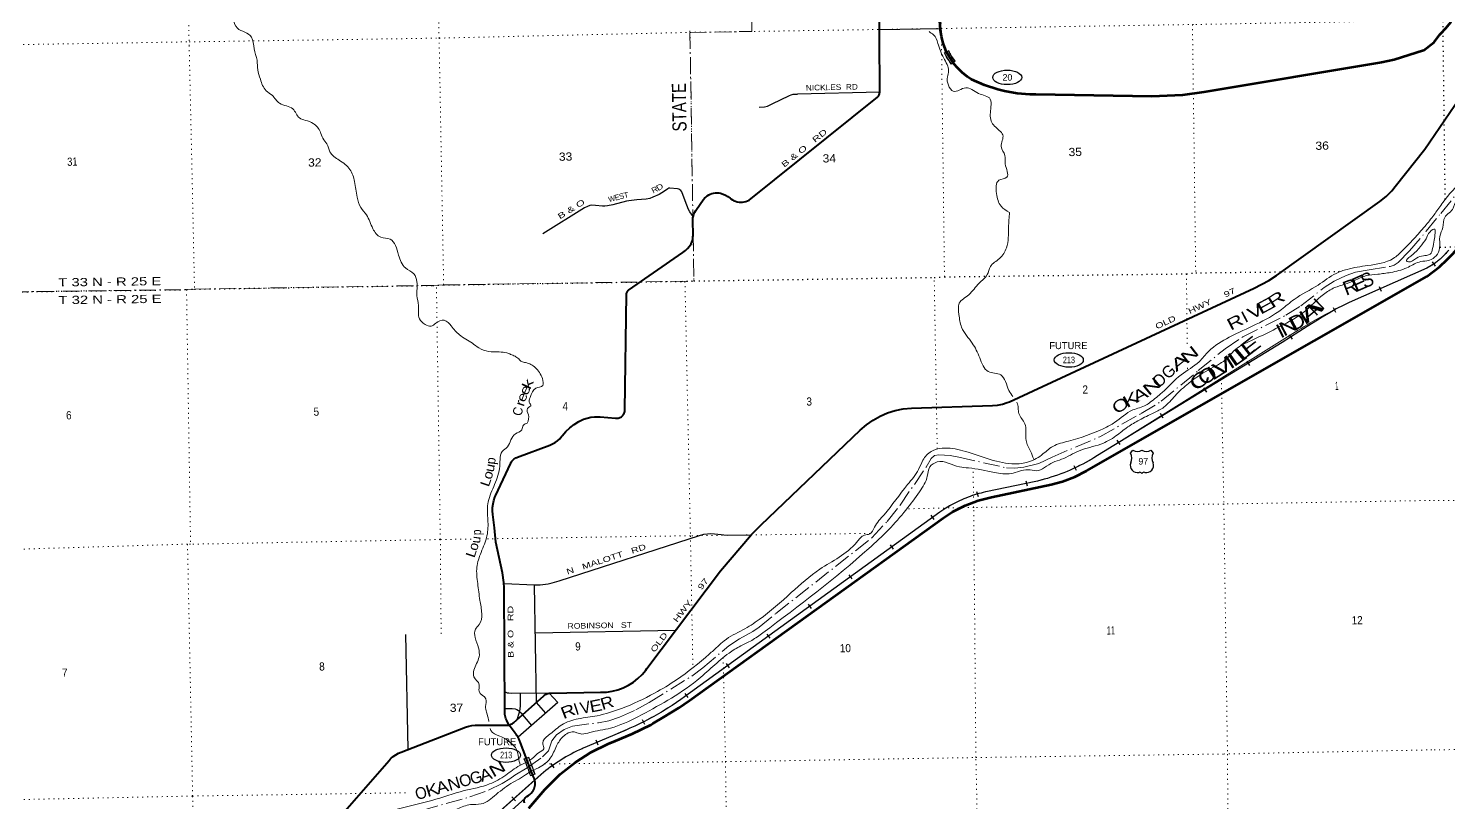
# Model space of a CAD drawing. Header units: feet. Extents: x 244583 to 493183, y 184934 to 372822.
# Drawn here: x 307571 to 337825, y 288250 to 304754 of the extents above; entities that cross this region are included whole.
import ezdxf
from ezdxf.enums import TextEntityAlignment as Align

# ---------------------------------------------------------------- set-up
doc = ezdxf.new("R2010")
doc.units = ezdxf.units.FT
doc.header["$LTSCALE"] = 70
doc.linetypes.add('DOT_DASHED', pattern=[7.7, 5, -1.2, 0.3, -1.2])
doc.linetypes.add('DOTTED', pattern=[1.5, 0.3, -1.2])
for name, color, linetype, lineweight in [('16', 7, 'Continuous', 25), ('17', 7, 'Continuous', 25), ('20', 7, 'Continuous', 70), ('23', 7, 'Continuous', 70), ('26', 7, 'Continuous', 40), ('29', 7, 'Continuous', 25), ('30', 7, 'Continuous', 25), ('34', 7, 'Continuous', 25), ('39', 7, 'Continuous', 13), ('44', 7, 'DOT_DASHED', 13), ('59', 7, 'Continuous', 13), ('6', 7, 'DOTTED', 25), ('61', 7, 'Continuous', 13), ('7', 7, 'DOTTED', 13)]:
    doc.layers.add(name, color=color, linetype=linetype, lineweight=lineweight)
doc.layers.add('27', color=7, linetype='Continuous')
doc.layers.add('41', color=7, linetype='Continuous')

msp = doc.modelspace()

# ---------------------------------------------------------------- linework, layer by layer
at = {"layer": '16'}
for p, q in [((331048.01, 295701.64), (331099.32, 295760.4)), ((331291.08, 295766.37), (331290.8, 295766.17)), ((331483.17, 295760.49), (331534.56, 295701.64))]:
    msp.add_line(p, q, dxfattribs=at)
for centre, radius, start, end in [((330855.03, 295591.01), 222.05, 332.97043, 29.75871), ((331190.4, 295918.06), 182.07, 239.97227, 303.45418), ((331392.18, 295917.56), 181.52, 236.33975, 300.08743), ((331392.17, 295918.06), 182.07, 236.54582, 236.59441), ((331727.53, 295591.01), 222.05, 150.24129, 207.02957), ((331194.22, 295436.11), 151.42, 159.09177, 283.81923), ((331388.34, 295436.11), 151.42, 256.18077, 20.90823)]:
    msp.add_arc(centre, radius, start, end, dxfattribs=at)
for centre, major_axis, start_param, end_param in [((331249.56, 295237.29), (-19.56, 51.67), 4.95877769, 6.28318531), ((331333.01, 295237.29), (19.56, 51.67), 0, 1.32637542)]:
    msp.add_ellipse(centre, major_axis=major_axis, ratio=0.929097, start_param=start_param, end_param=end_param, dxfattribs=at)
at = {"layer": '17'}
for centre in [(328423.28, 303709.35), (329734.24, 297686.12), (317745.07, 289262.34)]:
    msp.add_ellipse(centre, major_axis=(-309.24, 1), ratio=0.500121, dxfattribs=at)
at = {"layer": '20'}
for points in [[(337362.97, 299466.11), (337629.43, 299670.94), (337797.06, 299824.51), (337912.57, 299951.73), (339223.11, 301470.81), (339342.53, 301599.21), (339474.71, 301714.41), (339618.21, 301815.17), (339670.59, 301846.67), (341008.08, 302604.48), (341192.46, 302715.41), (341364.23, 302844.99), (341521.51, 302991.82), (341662.59, 303154.29), (341785.91, 303330.61), (341830.43, 303405.43), (342085.95, 303857.15)], [(318230.65, 288130.21), (318574.57, 288528.98), (318613.7, 288572.23), (318902.19, 288855.02), (319218.67, 289106.12), (319559.66, 289322.75), (319921.42, 289502.55), (320076.82, 289565.27), (320432.8, 289715.45), (320828.85, 289910.33), (320870.96, 289934.18), (321103.26, 290074.47), (321423.98, 290272.47), (321653.7, 290425.06), (327063.89, 294323.79), (327259.82, 294447.31), (327524.34, 294581.42), (327801.43, 294687.14), (328088.05, 294763.32), (329358.62, 295027.86), (329601.63, 295093.98), (329863.95, 295194.2), (330114.36, 295321.29), (337362.97, 299466.11)]]:
    msp.add_lwpolyline(points, dxfattribs=at)
at = {"layer": '23'}
for points in [[(337290.06, 304283.86), (337516.72, 304462.35), (337641.48, 304623.1), (337660.25, 304642.65), (337763.43, 304756.67), (337872.82, 304884.35), (337964.56, 305011.7), (338042.49, 305147.93), (338043.68, 305150.29), (338397.75, 305904.39), (338443.4, 306002.54), (338557.76, 306197.55), (339483.85, 307461.33)], [(337290.06, 304283.86), (336663.9, 304084.8), (336396.38, 304029.7), (332608.33, 303393.27), (332154.94, 303330.93), (331503.93, 303299.95), (329030.89, 303344.4), (328906.67, 303345.28), (328631.85, 303368.15), (328360.93, 303419.62), (328223.55, 303452.74), (327937.3, 303545.53), (327662.33, 303667.73), (327573.83, 303725.04), (327462.43, 303812.57), (327360.78, 303911.26), (327288, 303998.48), (327130.73, 304250.06), (327115.4, 304284.67), (327105.14, 304307.82), (327057.22, 304441.15), (327023.5, 304578.76), (327004.35, 304719.13), (326989.66, 304915.18)]]:
    msp.add_lwpolyline(points, dxfattribs=at)
at = {"layer": '26'}
for points in [[(321786.34, 300872.81), (321802.83, 300896.93), (321946.35, 301099.45), (321951.22, 301104.12), (321974.98, 301133.12), (322001.64, 301159.48), (322030.91, 301182.91), (322062.47, 301203.14), (322095.97, 301219.97), (322131.05, 301233.2), (322167.32, 301242.7), (322204.38, 301248.35), (322241.83, 301250.1), (322279.26, 301247.92), (322305.97, 301243.93), (322312.74, 301242.08), (322368.44, 301223.22), (322421.87, 301198.64), (322472.43, 301168.62), (322519.58, 301133.47), (322536.74, 301119.87), (322567.96, 301099.09), (322601.18, 301081.69), (322636.03, 301067.86), (322672.14, 301057.75), (322709.11, 301051.46), (322746.53, 301049.08), (322784, 301050.62), (322821.1, 301056.07), (322857.42, 301065.37), (322892.58, 301078.41), (322926.18, 301095.05), (325655.41, 303286.86), (325667.02, 303298.8), (325677.32, 303311.88), (325686.19, 303325.96), (325693.55, 303340.9), (325699.3, 303356.52), (325703.39, 303372.66), (325705.74, 303388.89), (325706.1, 303414.37), (325705.93, 303438.89), (325683.75, 306727.59)], [(337321.86, 302182.6), (338067.25, 303273.16)], [(317811.36, 289904), (317835.21, 289911.4), (317858.16, 289921.26), (317879.96, 289933.45), (317900.36, 289947.86), (317908.54, 289954.61), (318540.72, 290521.56), (318563.41, 290539.44), (318587.85, 290554.84), (318613.76, 290567.61), (318637.99, 290576.53), (318662.95, 290583.45), (318687.99, 290583.91), (319759.49, 290603.44), (319883.11, 290608.09), (320005.56, 290625.64), (320125.51, 290655.89), (320241.64, 290698.51), (320352.67, 290753.03), (320457.4, 290818.87), (320554.68, 290895.29), (320643.43, 290981.46), (320722.69, 291076.43), (320745.1, 291107.36), (322316.66, 293191.15), (322972.87, 293962.19), (323179.59, 294174.19), (325286.81, 296186.37), (325291.91, 296191.34), (325422.09, 296305.13), (325563.45, 296404.68), (325714.44, 296488.91), (325873.41, 296556.89), (326038.62, 296607.88), (326208.25, 296641.33), (326380.45, 296656.86), (328106.83, 296716.02), (328214.25, 296725.5), (328320.1, 296746.16), (328423.2, 296777.77), (328472.38, 296797.15), (333686.55, 299220.14), (333997.36, 299383.56), (334160.49, 299487.02), (336360.97, 301063.82), (336492.72, 301172.57), (336612.38, 301294.5), (336687.55, 301386.07), (337321.86, 302182.6)], [(317811.36, 289904), (317765.2, 289993.98), (317759.28, 290005.54), (317754.23, 290014.81), (317742.03, 290041.57), (317732.69, 290069.45), (317726.32, 290098.16), (317722.99, 290127.38), (317722.72, 290156.78), (317705.64, 292827.02), (317699.58, 292939.69), (317671.5, 293147.74), (317529.94, 293804.81), (317497.7, 294107.15), (317466.1, 294392.15), (317458.86, 294467.39), (317459.52, 294542.98), (317468.09, 294618.08), (317484.45, 294691.87), (317508.44, 294763.55), (317518, 294786.64), (317844.47, 295485.15), (317857.31, 295508.33), (317872.51, 295530.05), (317889.9, 295550.05), (317909.27, 295568.13), (317930.44, 295584.08), (317953.15, 295597.73), (317977.17, 295608.94), (317990.12, 295613.76), (318682, 295869.09), (318738.8, 295895.08), (318792.58, 295926.86), (318842.74, 295964.09), (318888.74, 296006.36), (318930.06, 296053.21), (318942.52, 296069.48), (319018.38, 296158.73), (319103.16, 296239.56), (319195.92, 296311.08), (319295.65, 296372.51), (319397.47, 296421.6), (319473.33, 296447), (319551.44, 296464.34), (319630.94, 296473.41), (319710.94, 296474.12), (319749.43, 296471.47), (320079.2, 296442.74), (320098.01, 296441.91), (320116.8, 296443.04), (320135.37, 296446.13), (320153.52, 296451.14), (320171.05, 296458.03), (320187.75, 296466.71), (320203.46, 296477.08), (320218, 296489.05), (320231.21, 296502.46), (320242.94, 296517.19), (320253.07, 296533.06), (320261.49, 296549.9), (320268.1, 296567.53), (320272.83, 296585.75), (320275.63, 296604.37), (320276.47, 296623.18), (320276.44, 296625.12), (320309.67, 299080.71), (320311.28, 299094.29), (320314.3, 299107.62), (320318.69, 299120.56), (320324.42, 299132.97), (320331.41, 299144.72), (320339.59, 299155.66), (320348.87, 299165.7), (320357.8, 299173.63), (321514.01, 299979.96), (321565.27, 300018.37), (321612.24, 300061.93), (321654.4, 300110.16), (321689.4, 300159.55), (321704.98, 300195.14), (321716.76, 300232.17), (321724.6, 300270.22), (321728.43, 300308.88), (321728.8, 300330.08), (321723.46, 300670.99), (321727.41, 300713.55), (321735.79, 300755.47), (321748.51, 300796.28), (321765.42, 300835.53), (321786.34, 300872.81)], [(312225.85, 285678.69), (315254.99, 289147.93), (315278.57, 289174.66), (315301.82, 289197.54), (315343.06, 289233.97), (315395.46, 289271.28), (315451.48, 289302.92), (315510.49, 289328.52), (316884.14, 289861.36), (316950.6, 289882.09), (317018.86, 289895.76), (317088.17, 289902.21), (317125.93, 289902.67), (317811.36, 289904)], [(318141.5, 288242.67), (318137.43, 288253), (318134.46, 288263.7), (318132.63, 288274.66), (318131.95, 288285.74), (318132.44, 288296.83), (318134.08, 288307.82), (318136.86, 288318.57), (318140.75, 288328.97), (318145.71, 288338.91), (318151.68, 288348.27), (318158.59, 288356.96), (318166.37, 288364.88), (318174.94, 288371.94), (318184.2, 288378.07), (318186.69, 288379.49), (318221.13, 288401.04), (318253.12, 288426.07), (318282.32, 288454.31), (318308.41, 288485.44), (318322.25, 288505.06), (318329.52, 288517.07), (318342.64, 288543.1), (318352.96, 288570.35), (318360.39, 288598.54), (318364.82, 288627.34), (318366.22, 288656.46), (318364.57, 288685.55), (318359.88, 288714.32), (318352.21, 288742.44), (318341.65, 288769.6), (318325.68, 288811.87), (318177.33, 289204.47), (318167.88, 289229.47), (318056.93, 289523.09), (318030.58, 289584.58), (318019.91, 289609.47), (318006.82, 289634.58), (318004.16, 289639.69), (317977.39, 289682.9), (317961.86, 289707.97), (317942.72, 289732.9), (317811.36, 289904)]]:
    msp.add_lwpolyline(points, dxfattribs=at)
at = {"layer": '29'}
for p, q in [((325696.38, 304731.01), (327005.01, 304750.98)), ((325708.2, 303392.04), (323954.34, 303353.32)), ((318877.29, 292978.88), (321865.78, 293944.93)), ((315604.92, 291835.56), (315654.5, 289386.08)), ((318365.16, 291872.27), (321358.79, 291925.7)), ((318662.99, 290583.45), (317853.98, 290578.62)), ((318662.99, 290583.45), (318846.47, 290383.09)), ((318846.47, 290383.09), (318003.98, 289646.96))]:
    msp.add_line(p, q, dxfattribs=at)
for points in [[(323135.21, 303072.25), (323252.49, 303081.75), (323312.38, 303099.27), (323414.66, 303148.13), (323783.23, 303321.48), (323822.85, 303339), (323860.63, 303350.98), (323954.34, 303353.32)], [(321731.07, 300744.79), (321658.41, 300844.88), (321635.36, 300895.58), (321561.65, 301076.3), (321491.62, 301271.77), (321468.6, 301298.53), (321451.08, 301312.34), (321426.21, 301324.34), (321395.79, 301334.47), (321233.62, 301349.22), (321213.35, 301347.39), (321193.08, 301334.47), (321123.05, 301286.52), (321005.11, 301216.45), (320876.11, 301153.75), (320806.08, 301129.79), (320732.36, 301116.87), (320529.65, 301098.43), (320360.11, 301079.98), (320314.96, 301069.85), (320021.02, 300991.47), (319906.76, 300969.34), (319850.56, 300964.74), (319803.56, 300965.65), (319652.45, 300980.4), (319572.29, 300983.18), (319530.82, 300976.72), (319480.14, 300959.2), (319416.56, 300928.77), (318528.32, 300377.07)], [(321865.78, 293944.93), (321957.85, 293971.08), (322036.17, 293983.06), (322108.97, 293985.83), (322183.59, 293979.38), (322331.02, 293964.62), (322383.55, 293960.02), (322468.32, 293954.48), (322967.74, 293960.02)], [(317704.85, 292921.57), (318352.8, 292892.04), (318474.35, 292895.28)], [(318346.83, 292887.88), (318387.07, 290385.46), (318584.74, 290156.76)], [(318474.35, 292895.28), (318584.51, 292904.3), (318639.8, 292911.67), (318730.1, 292931.96), (318877.29, 292978.88)], [(317853.98, 290578.62), (317805.91, 290579.85), (317780.11, 290583.54), (317748.78, 290594.6), (317721.03, 290612.5)], [(318048.41, 290577.37), (318045.9, 290321.49), (318039.95, 290242.38), (318034.42, 290205.5), (318023.36, 290168.62), (317975.66, 290017.95)], [(317722.29, 290258.78), (317874.09, 290257.14), (317940.43, 290249.76), (317977.29, 290236.85), (318010.46, 290214.72), (318063.91, 290164.93), (318284.95, 289893.34)], [(313239.76, 282844.74), (313246.66, 283017.31), (313265.09, 283153.77), (313301.95, 283286.54), (313333.27, 283384.28), (313394.09, 283529.96), (313465.96, 283664.57), (313611.54, 283895.08), (313657.61, 283952.25), (314837.03, 285361.11), (314928.26, 285467.14), (315006.57, 285538.14), (316385.02, 286755.22), (318150.96, 288345.65)]]:
    msp.add_lwpolyline(points, dxfattribs=at)
at = {"layer": '34', "lineweight": 13}
for p, q in [((337445.61, 299694.78), (337362.45, 299646.02)), ((334620.14, 298320.84), (330343.11, 295649.74)), ((328997.91, 295089.62), (328005.22, 294883.95)), ((326984.37, 294442.15), (321546.61, 290504.34)), ((320279.8, 289791.04), (319390.52, 289411.2)), ((318490.35, 288852.4), (315085.24, 285811.96))]:
    msp.add_line(p, q, dxfattribs=at)
at = {"layer": '34'}
for p, q in [((337478.07, 299777.59), (337538.65, 299685.04)), ((336342.59, 299252.85), (336387.47, 299151.76)), ((335365.76, 298803.7), (335416.45, 298705.39)), ((334431.87, 298222.56), (334490.46, 298128.74)), ((333527.78, 297660.29), (333586.37, 297566.47)), ((332605.45, 297095.24), (332664.04, 297001.42)), ((331681.63, 296548.75), (331740.22, 296454.93)), ((330759.3, 295975.81), (330817.89, 295881.99)), ((329842.04, 295434.62), (329889.09, 295334.52)), ((328822.26, 295110.53), (328844.7, 295002.22)), ((327770.85, 294879.85), (327802.16, 294773.76)), ((326795.92, 294374.96), (326860.79, 294285.37)), ((325929.03, 293743.97), (325993.91, 293654.38)), ((325048.08, 293109.24), (325112.96, 293019.66)), ((324181.19, 292478.26), (324246.07, 292388.67)), ((323300.25, 291843.53), (323365.12, 291753.94)), ((322433.36, 291212.54), (322498.23, 291122.96)), ((321552.41, 290577.82), (321617.28, 290488.23)), ((320648.38, 290020.92), (320697.3, 289921.72)), ((319656.93, 289586.01), (319700.38, 289484.29)), ((318700.33, 289082.11), (318764.47, 288992)), ((317870.27, 288373.95), (317943.94, 288291.45))]:
    msp.add_line(p, q, dxfattribs=at)
for points in [[(337825.28, 300024.9), (337812.96, 300010.33), (337789.27, 299983.08), (337765.36, 299956.44), (337740.9, 299930.14), (337715.75, 299904.35), (337690.5, 299879.01), (337664.7, 299854.01), (337645.64, 299836.27), (337642.5, 299833.57), (337625.88, 299819.37), (337608.84, 299805.35), (337591.74, 299791.73), (337574.33, 299778.37), (337556.56, 299765.38), (337538.78, 299752.68), (337520.7, 299740.24), (337502.27, 299728.17), (337483.81, 299716.38), (337465.17, 299704.92), (337446.17, 299693.83), (337360.31, 299641.96)], [(337360.31, 299641.96), (335706.04, 298907.73), (335663.22, 298889.8), (335593.02, 298855.77), (335427.64, 298774.18), (335278.08, 298686.25), (335132.14, 298599.41), (335033.52, 298536.26), (334810.65, 298398.12), (334282.09, 298058.68), (330343.69, 295648.81), (330286.28, 295612.81), (330223.21, 295574.49), (330159.76, 295537.8), (330095.32, 295501.76), (330030.51, 295467.37), (329965.1, 295433.7), (329899.41, 295401.26), (329832.63, 295369.87), (329765.47, 295340.12), (329698.13, 295311.21), (329629.7, 295283.33), (329561.39, 295256.78), (329492.4, 295231.37), (329422.63, 295207.52), (329353.09, 295184.58), (329282.85, 295162.78), (329211.84, 295142.53), (329141.06, 295123.2), (329069.99, 295105.09), (328998.15, 295088.55), (328005.45, 294882.87), (327957.99, 294872.64), (327911.04, 294861.38), (327864.25, 294849.31), (327817.31, 294836.63), (327770.86, 294822.93), (327724.86, 294808.46), (327678.7, 294793.4), (327633.04, 294777.31), (327587.82, 294760.46), (327542.51, 294742.74), (327497.9, 294724.32), (327453.41, 294705.35), (327409.14, 294685.3), (327365.6, 294664.55), (327322.22, 294642.99), (327279.22, 294620.94), (327236.46, 294597.8), (327194.35, 294574.23), (327152.47, 294549.58), (327111.24, 294524.49), (327070.19, 294498.6), (327029.85, 294472.01), (326989.95, 294444.64), (326985, 294441.25), (321547.25, 290503.45), (321472.48, 290449.96), (321378.5, 290386.04), (321284.03, 290323.31), (321187.58, 290261.88), (321090.97, 290202.5), (320992.99, 290144.67), (320893.4, 290088.99), (320793.9, 290034.75), (320693.03, 289982.07), (320590.55, 289931.53), (320488.16, 289882.44), (320385.01, 289835.16), (320280.23, 289790.03), (319390.96, 289410.19), (319365.9, 289399.24), (319307.23, 289372.2), (319248.74, 289344.38), (319190.98, 289315.7), (319133.36, 289285.69), (319076.7, 289254.55), (319020.51, 289222.83), (318964.47, 289189.79), (318909.43, 289156.14), (318854.82, 289121.39), (318800.89, 289085.27), (318747.71, 289048.82), (318694.97, 289011.28), (318642.89, 288972.36), (318591.58, 288933.12), (318540.98, 288893.03), (318491.07, 288851.57), (315085.97, 285811.14)]]:
    msp.add_lwpolyline(points, dxfattribs=at)
at = {"layer": '34', "lineweight": 13}
msp.add_lwpolyline([(337358.79, 299642.5), (335705.6, 298908.74), (335662.77, 298890.8)], dxfattribs=at)
for centre, radius, start, end in [((336818.77, 300783.36), 1256.16, 299.93475, 311.12255), ((336248.1, 301346.99), 2056.92, 312.77202, 320.02829), ((340222.83, 289310.44), 10610.26, 115.45352, 121.87346), ((328076.02, 299199.06), 4211.58, 282.64414, 302.56801), ((328574.64, 292167.9), 2775.11, 101.84056, 124.96311), ((317735.28, 295791.64), 6517.8, 292.9791, 305.78582), ((320876.96, 286012.27), 3709.75, 113.6209, 130.04078)]:
    msp.add_arc(centre, radius, start, end, dxfattribs=at)
at = {"layer": '39'}
for points in [[(343046.22, 313616.31), (343045.04, 313604.75), (342871.4, 313314.86), (342652.38, 312987.32), (342438.53, 312765.03), (342198.81, 312602.64), (341953.76, 312341.06), (341784.48, 311966.41), (341684.46, 311787.75), (341612.85, 311603.82), (341611.35, 311292.52), (341678.52, 310029.14), (341748.46, 309762.29), (341718, 309476.44), (341634.38, 309142.61), (341669.24, 308830.3), (341636.62, 308695.99), (341609.16, 308594.15), (341692.33, 308505.54), (341821.66, 308353.55), (341976.58, 308151.76), (342120.07, 307925.38), (342185.41, 307678.62), (342161.74, 307439.45), (342081.05, 307291.65), (341819.82, 307104.4), (341557.96, 306866.6), (341427.18, 306632.5), (341424.35, 306369.67), (341507.72, 306054.69), (341704.95, 305563.03), (341833.05, 305016.87), (341874.53, 304757.31), (341903.25, 304667.16), (341869.51, 304500.47), (341769.81, 304164.17), (341437.4, 303776.83), (341334.76, 303620.33), (341319, 303460.21), (341253.94, 303331.04), (341099.15, 303235.73), (340793.16, 303061.37), (340328.46, 302787.54), (339938.94, 302568.38), (339608.42, 302478.21), (339192.14, 302351.28), (338935.44, 302218.73), (338777.47, 302165.77), (338555.16, 301957.38), (338135.03, 301531.2), (337700.55, 301039.93), (337535.43, 300806.88), (337345.28, 300566.1)], [(308381.43, 309933.29), (308069.32, 309706.93), (307799.38, 309489.48), (307623.87, 309290.06), (307490.2, 309014.72), (307311.54, 308770.81), (306980.32, 308592.54), (306861.38, 308388.19), (306923.62, 308199.56), (307024, 308019.76), (307160.51, 307848.77), (307177.32, 307612.78), (307259.64, 307428.59), (307522.19, 307308.58), (307811.3, 307271.91), (308004.26, 307203.03), (308191.77, 307002.75), (308345.53, 306674.55), (308492.85, 306467.42), (308774.91, 306279.12), (309036.37, 306213.62), (309247.84, 306328.91), (309454.43, 306284.54), (309847.88, 306173.19), (310066.73, 306120.99), (310271.5, 306066.48), (310424.59, 306075.59), (310623.68, 306002.79), (310809.02, 306012.53), (311020.61, 305919.79), (311063.14, 305809.54), (311140.9, 305651.52), (311368.69, 305454.06), (311668.77, 305272.18), (311821.45, 305200.48), (311928.81, 304974.37), (312021.9, 304756.05), (312180.83, 304674.38), (312320.08, 304568.08), (312379.5, 304318.79), (312440.85, 304073.59), (312458.99, 303871.97), (312511.43, 303669), (312635.28, 303425.04), (312760.22, 303328.55), (312922.94, 303158.08), (313205.64, 303038.47), (313344.61, 302845.31), (313476.73, 302793.4), (313635.3, 302729.89), (313790.24, 302545.13), (313841.31, 302410.81), (313928.36, 302293.37), (313994.27, 302122.99), (314189.4, 301945.08), (314421.26, 301745.69), (314519.14, 301489.09), (314574.12, 301158.93), (314649.19, 300934.2), (314771.3, 300777.06), (314908.21, 300484.88), (315075.16, 300304.39), (315275.7, 300259.9), (315457.88, 299922.17), (315602.49, 299648.32), (315780.49, 299520.57), (315848.34, 299354.27), (315848.17, 299059.37), (315880.66, 298845.91), (315900.36, 298565.54), (316019.78, 298442.68), (316147.58, 298404.83), (316249.15, 298469.46), (316429.41, 298531.62), (316579.03, 298411.38), (316754.2, 298222.98), (317027.99, 298044.61), (317167.13, 297944.37), (317374.36, 297867.69), (317600.46, 297856.03), (317762.14, 297839.04), (317843.5, 297804.3), (317937.07, 297763.75), (318014.84, 297706.72), (318078.46, 297651.42), (318159.58, 297628.8), (318277.31, 297590.74), (318371.45, 297521.92), (318519.29, 297288.53), (318526.22, 297143.24), (318380.18, 297083.78), (318261.03, 296889.53), (318251.55, 296758.05), (318276.39, 296726.22), (318203.21, 296654.08), (318226.06, 296519.2), (318197.35, 296340.88)], [(326756.29, 304688.9), (326759.35, 304685.44), (326853.44, 304618.64), (326945.85, 304434.65), (327069.05, 304122), (327173.34, 303847.35), (327147.61, 303721.61), (327169.33, 303542.27), (327272.7, 303415.06), (327539.45, 303489.03), (327808.04, 303369.14), (328060.55, 303246.91), (328075.91, 303083.61), (328082.02, 302776.71), (328253.36, 302578.13), (328327.83, 302484.68), (328296.53, 302233.59), (328372.89, 302045.25), (328380.46, 301867.65), (328412.38, 301581.46), (328246.31, 301515.55), (328195.45, 301233.78), (328291.6, 300963.01), (328473.71, 300831.3)], [(339672.13, 302144.49), (339419.48, 302084.82), (339229.17, 301960.21), (338813, 301829.23), (338490.92, 301579.63), (338245.57, 301255.39), (338027.48, 301113.82), (337947.86, 301000.41), (337925.72, 300925.01), (337743.53, 300725.84), (337700.98, 300512.41), (337637.71, 300318.61), (337634.54, 300067.9), (337416.15, 299810.11), (337357.81, 299800.36)], [(328473.71, 300831.3), (328449.75, 300515.72), (328406.07, 300076.55), (328257.33, 299849.39), (328065.16, 299675.9), (327993.95, 299504.81), (327824.13, 299323.69), (327601.16, 299076.88), (327401.09, 298895.15), (327393.71, 298658.68), (327451.63, 298383.11), (327676.19, 298044.2), (327835.63, 297734.29), (328018.95, 297441.02), (328284.6, 297367.52), (328458.56, 297037.71), (328545.04, 296906.26)], [(337345.28, 300566.1), (337119.69, 300306.32), (336843.1, 300018.04), (336644.77, 299850.49), (336103.29, 299698.33), (335661.24, 299616.83), (335429, 299531.42), (335044.72, 299283.42), (334534.57, 298976.36), (334268.54, 298765.05), (333153.04, 298171.25), (332715.33, 297871.69), (332510.02, 297649.47), (332128.36, 297371.22), (331720.53, 296989.44), (331476.43, 296790.68), (331376.97, 296722.05), (331096.67, 296619.52), (330710.7, 296355.33), (330481.32, 296227.56), (329728.45, 295956.07), (329395.9, 295844.42), (329151.57, 295657.78), (328836.07, 295500.02), (328522, 295473.58), (327477.85, 295751.76), (327039.15, 295805.65), (326804.62, 295734.34), (326626.73, 295553.05), (326533.99, 295349.22), (326300.37, 295029.48), (325798.91, 294387.3), (325594.53, 294118.63), (325494.49, 293977.28), (325382.09, 293950.8), (325215.69, 293800.05), (324430.51, 293226.96), (323821.37, 292726.04), (323141.06, 292153.02), (322788.55, 291929.89), (322393.78, 291701.88), (322249.12, 291573.77), (322074.82, 291414.77), (321377.82, 290869.7), (320909.59, 290583.67), (320208.2, 290258.67), (319686.97, 290102.88), (319284.95, 290036.31), (318932.61, 289906.09), (318686.38, 289713.35), (318540.06, 289567.03), (318527.31, 289498.11), (318549.45, 289399.57), (318440.3, 289310.55), (318337.24, 289219.63), (318155.64, 289100.44)], [(337350.7, 300268.44), (337429.12, 300417.84), (337532.53, 300473.3), (337538.8, 300392.63), (337520.85, 300238.52), (337483.41, 300059.59), (337430.12, 299942.88), (337355.88, 299912.5)], [(337350.7, 300268.44), (337218.66, 300096.2), (337036.74, 299914.84), (336955.38, 299848.58), (336930.1, 299801.62), (336968.92, 299776.14), (337138.74, 299856.27), (337286.96, 299907.69), (337355.88, 299912.5)], [(335394.64, 299231.8), (335819.24, 299379.61), (336071.27, 299483.59), (336314.67, 299514.69), (336594.24, 299552.56), (336935.13, 299650.23), (337194.86, 299772.55), (337357.81, 299800.36)], [(318234.52, 288894.89), (318436.54, 288993.36), (318686.64, 289194.25), (318822.52, 289459.54), (318965.7, 289662.35), (319181.57, 289759.55), (319256.56, 289740.85), (319361.99, 289712.64), (319528.74, 289744.24), (319972.57, 289837.89), (320550.54, 290081.67), (321190.92, 290431.71), (321809.74, 290852.02), (322497.18, 291438.03), (322744.75, 291589.88), (322979.11, 291708.71), (323216.78, 291870.46), (325476.42, 293669.9), (325894.05, 294066.01), (326262.78, 294487.41), (326553.48, 294876.97), (326720.29, 295209.52), (326774.89, 295404.51), (326930.04, 295512.63), (327404.06, 295406.92), (327596.09, 295384.48), (328150.54, 295290.47), (328504.01, 295263.15), (328863.32, 295347.05), (329039.23, 295324.29), (329394.64, 295503.04), (329578.86, 295569.32), (329954.39, 295750.49), (330413.41, 295890.91), (330738.63, 296067.04), (330988.93, 296257.84), (331234.07, 296404.11), (331543.55, 296559.73), (331758.98, 296679.14), (331998.12, 296924.26), (332287.33, 297186.53), (332762.93, 297507.04), (333105.56, 297719.88), (333257.49, 297888.53), (333564.4, 298072.38), (334484.84, 298537.06), (334751.59, 298712.03), (335159.62, 299083.72), (335394.64, 299231.8)], [(328626.06, 296783.12), (328629.09, 296778.51), (328670.09, 296543.01), (328799.42, 296327.43), (328822.67, 295970.38), (328920.03, 295740.03), (328985.94, 295569.65)], [(318197.35, 296340.88), (318117.52, 296298.9), (318081.23, 296197.18), (317945.84, 296109.66), (317849.55, 295982.51), (317773.87, 295833.56), (317664.92, 295734.44), (317617.95, 295561.82), (317605.6, 295371.71), (317482.21, 294985.48), (317356.45, 294617.39), (317359.21, 294276.09), (317339.77, 293936.36), (317213.68, 293584.42), (317123.19, 293267.52), (317142.17, 292922.51), (317189.69, 292561.9), (317227.57, 292279.87), (317173.78, 292044.5), (317093.06, 291945.94), (317086.52, 291768.06), (317159.49, 291547.33), (317171.37, 291355.68), (317060.04, 291072.7), (317062.86, 290931.37), (317175.1, 290763.93), (317169.81, 290624.46), (317316.28, 290459.72), (317309.38, 290300.02), (317329.94, 290179.23), (317371.54, 290014.43), (317379.8, 289977.58)], [(317408.35, 289833.35), (317422.45, 289787.2), (317616.42, 289667.84), (317836.95, 289530.84), (317971, 289382.01), (318010.67, 289213.13), (318046.22, 289048.21)], [(318155.64, 289100.44), (318036.3, 289039.94), (317737.86, 288836.06), (317394.75, 288647.45), (316857.1, 288505.47), (316161.48, 288295.72), (315260.73, 288057.65), (314639.3, 287768.57), (314221.67, 287473.45), (313933.83, 287142.53), (313730.89, 286801.18), (313463.85, 286539.35), (312971.27, 286159.93), (312653.75, 285800.14), (312338.65, 285420.2), (312192.44, 285065.84), (312219.24, 284733.1), (312348.74, 284509.45), (312468.68, 284461.34), (312593.63, 284465.84), (312638.22, 284454.61), (312631.4, 284391.86), (312715.54, 284318.79), (312812.5, 284209.63), (312891.88, 284071.84), (312826.03, 283834.21), (312688.18, 283667.86), (312637.25, 283592.11), (312524.2, 283496.95), (312335.79, 283438.67), (312157.54, 283376.55), (312116.25, 283222.22), (312097.98, 283025.93), (312166.35, 282934.37), (312190.82, 282819.73), (312122.88, 282687.09), (312029.41, 282418.61), (311827.08, 281945.98), (311567.41, 281516.65), (311185.87, 281131.35), (310793.64, 280877.13), (310684.46, 280790.13)], [(310268.37, 277628.32), (310185.54, 278198.83), (310146.97, 278717.17), (310127.84, 279171.26), (310070.8, 279503.4), (310126.41, 279748.91), (310371.36, 280006.26), (310646.05, 280187.45), (310839.26, 280308.44), (311255.64, 280767.14), (311794.52, 281353.51), (312020.8, 281838.74), (312199.03, 282407.84), (312275.64, 282611.35), (312295.4, 282732.93), (312370.12, 282829.35), (312340.53, 282897.44), (312366.98, 282986.84), (312345.41, 283057.11), (312332.15, 283115.42), (312439.76, 283180.17), (312484.4, 283267.91), (312566, 283322.05), (312664.02, 283362.38), (312778.89, 283467.67), (312894.76, 283522.49), (313017.26, 283751.15), (313182.5, 284162.45), (313072.88, 284400.63), (312852.88, 284612.38), (312619.84, 284769.34), (312500.23, 284902.29), (312517.85, 285130.89), (312783.93, 285441.17), (312989.6, 285645.23), (313345.58, 285997.7), (313612.66, 286257.51), (313897.88, 286517.68), (314211.24, 286883.45), (314657.9, 287340.73), (315036.54, 287568.43), (315667.41, 287789.01), (316709.6, 288114.73), (316988.04, 288209.14), (317213.66, 288221.7), (317536.29, 288426.06), (317898.2, 288683.72), (318077.66, 288786.26), (318234.52, 288894.89)]]:
    msp.add_spline(points, degree=3, dxfattribs=at)
at = {"layer": '44'}
for p, q in [((322970.13, 306009.2), (322983.34, 304689.24)), ((321663.47, 304668.98), (322983.34, 304689.24)), ((321663.47, 304668.98), (321746.94, 299366.04))]:
    msp.add_line(p, q, dxfattribs=at)
for points in [[(337348.39, 300428.94), (337656.7, 300810.4), (338037.73, 301276.27)], [(317666.5, 288655.41), (317824.58, 288756.07), (317935.96, 288835.16), (318198.23, 288993.34), (318525.17, 289223.42), (318647.32, 289356.43), (318722.77, 289568.54), (318819.78, 289694.36), (318984.08, 289809.34), (319159.29, 289881.3), (319716.16, 289953.2), (319938.91, 289992.74), (320162.5, 290068.18), (320513.76, 290226.42), (320794.82, 290384.54), (321704.75, 290949), (321938.28, 291125.16), (322490.59, 291592.45), (322719.7, 291743.49), (322999.94, 291894.48), (323140.05, 291987.95), (323496.56, 292282.68), (325537.23, 293893.22), (325865.15, 294245.59), (326138.2, 294590.71), (326696.88, 295403.18), (326804.66, 295582.93), (326876.51, 295647.64), (326966.33, 295665.61), (327203.45, 295651.23), (327390.28, 295615.28), (328407.03, 295385.2), (328581.28, 295381.61), (328778.88, 295399.59), (329098.63, 295478.68), (329378.87, 295615.28), (330394.62, 296050.2), (331272.25, 296542.79), (331703.38, 296805.22), (332492.78, 297459.43), (333063.25, 297923.25), (333441.26, 298178.42), (334358.43, 298638.65), (334677.17, 298839.89), (335177.58, 299231.82), (335385.96, 299368.43), (335641.04, 299487.07), (335842.24, 299555.37), (336133.25, 299609.29), (336582.35, 299681.19), (336666.78, 299706.36), (336753, 299763.88), (336990.13, 300011.93), (337348.39, 300428.94)], [(306694.19, 299129.88), (310939.01, 299185.98), (311110.23, 299195.45), (316189.05, 299274.96), (316416.44, 299284.77), (321746.94, 299366.04)], [(315434.44, 287939.96), (316972.13, 288371.35), (317374.52, 288515.15), (317666.5, 288655.41)]]:
    msp.add_lwpolyline(points, dxfattribs=at)
at = {"layer": '59'}
for p, q in [((327079.94, 304232.06), (327175.37, 304279.9)), ((327090.89, 304228.59), (327171.91, 304269.21)), ((327311.53, 304054.5), (327226.68, 303991.91))]:
    msp.add_line(p, q, dxfattribs=at)
for points in [[(327226.68, 303991.91), (327199.44, 304030.08), (327169.96, 304074.31), (327144.79, 304114.86), (327123.3, 304150.5), (327103.65, 304187.98), (327079.94, 304232.06)], [(327228.47, 304003.16), (327206.03, 304034.62), (327176.69, 304078.64), (327151.61, 304119.04), (327130.27, 304154.43), (327110.72, 304191.73), (327090.89, 304228.59)], [(327171.91, 304269.21), (327182.5, 304248.82), (327194.88, 304224.65), (327206.55, 304204.99), (327218.29, 304182.11), (327236.93, 304153.51), (327251.64, 304130.82), (327275.02, 304093.88), (327300.59, 304056.36), (327228.47, 304003.16)], [(327311.53, 304054.5), (327281.71, 304098.27), (327258.38, 304135.14), (327243.64, 304157.87), (327225.22, 304186.13), (327213.56, 304208.86), (327201.89, 304228.52), (327189.61, 304252.49), (327175.37, 304279.9)]]:
    msp.add_lwpolyline(points, dxfattribs=at)
at = {"layer": '6'}
for points in [[(337346.67, 324001.11), (337410.3, 320910.26), (337506.97, 315581.06), (337603.53, 310255.89), (337698.69, 304908.46), (337746.82, 301103.81)], [(337639.52, 300088.16), (338265.14, 300107.9), (342889.04, 300175.54), (343419.81, 300176.34), (348231.36, 300245.23), (348756.14, 300243.85), (353559.23, 300326.64), (354063.79, 300326.71), (354718.19, 300336.87)], [(306694.18, 299129.88), (310939.01, 299185.98), (311110.24, 299195.45), (316189.03, 299274.96), (316416.42, 299284.77), (321483.16, 299362.02), (321746.87, 299370.53), (326867.79, 299446.07), (327085.35, 299458.47), (332240.77, 299522.58), (332437.97, 299544.68), (335522.62, 299575.86)]]:
    msp.add_lwpolyline(points, dxfattribs=at)
at = {"layer": '61'}
for p, q in [((318127.86, 289183.96), (318227.81, 289221.32)), ((318138.25, 289179.3), (318223.14, 289211.03)), ((318364.27, 288854.71), (318265.16, 288817.67)), ((318354, 288859.42), (318269.9, 288827.98))]:
    msp.add_line(p, q, dxfattribs=at)
for points in [[(318265.16, 288817.67), (318234.69, 288900.68), (318220.6, 288939.44), (318200.48, 288991.27), (318182.88, 289039.59), (318163.77, 289091.43), (318127.86, 289183.96)], [(318269.9, 288827.98), (318242.2, 288903.42), (318228.09, 288942.25), (318207.97, 288994.09), (318190.39, 289042.34), (318171.25, 289094.26), (318138.25, 289179.3)], [(318354, 288859.42), (318333.81, 288914.04), (318313.69, 288969.38), (318298.6, 289009.66), (318286.54, 289043.34), (318272.98, 289078.53), (318257.88, 289119.31), (318244.81, 289153.51), (318223.14, 289211.03)], [(318364.27, 288854.71), (318341.32, 288916.79), (318321.2, 288972.15), (318306.11, 289012.41), (318294.04, 289046.13), (318280.46, 289081.36), (318265.37, 289122.13), (318252.29, 289156.35), (318227.81, 289221.32)], [(318347.4, 288877.28), (318333.81, 288914.04), (318313.69, 288969.38), (318298.6, 289009.66), (318286.54, 289043.34), (318272.98, 289078.53), (318257.88, 289119.31), (318244.81, 289153.51), (318231.72, 289188.25)]]:
    msp.add_lwpolyline(points, dxfattribs=at)
at = {"layer": '7'}
for p, q in [((332240.77, 299522.58), (332256.03, 298025.55)), ((326930.53, 295791.41), (326867.79, 299446.07)), ((310939.01, 299185.98), (311024.99, 293758.32)), ((332261.22, 297517), (332261.67, 297472.93)), ((332976.4, 297631.55), (332976.62, 297620.65))]:
    msp.add_line(p, q, dxfattribs=at)
for points in [[(327085.35, 299458.47), (327018.19, 304751.18), (326926.6, 310055.53), (326818.77, 315365.61), (326711.29, 320657.51), (326642.74, 323841.57)], [(331996.78, 323920.69), (332046.22, 320822.14), (332156.52, 315489.89), (332260.36, 310177.71), (332368.76, 304839.37), (332437.97, 299544.68)], [(310616.64, 323612.23), (310631.42, 320327.35), (310758.99, 314999.9), (310869.49, 309758.55), (310995.81, 304392.7), (311110.24, 299195.45)], [(316416.42, 299284.77), (316319.63, 304546.59), (316194.21, 309828.04), (316074.28, 315036.89), (315940.6, 320328.27), (315904.18, 323686.65)], [(306621.73, 304396.36), (310997.12, 304467.04), (316319.63, 304546.59), (321663.47, 304668.98), (327018.19, 304751.18), (332443.1, 304838.06), (337280.38, 304923.72)], [(321663.11, 304704.61), (321663.47, 304668.98), (321746.87, 299370.53)], [(316362.94, 291848.61), (316345.08, 293858.01), (316263.37, 299273.65)], [(321557.5, 299360.71), (321673.59, 293939.7), (321726.33, 291126.38)], [(332983.05, 297296.97), (333036.33, 294616), (333114.33, 289285.13), (333153.04, 283940.94), (333180.09, 282573.57)], [(327941.09, 277881.03), (327925.04, 278573.69), (327867.2, 283904.96), (327755.42, 289210.92), (327707.66, 294542.39), (327695.25, 295369.13)], [(337435.22, 294690.97), (333036.33, 294616), (327707.66, 294542.39), (326283.93, 294513.27)], [(355498.03, 294957.77), (354158.04, 294938.82), (348848.32, 294857.92), (343512.27, 294780.32), (338362.09, 294695.83), (337435.22, 294690.97)], [(317000.55, 293868.06), (316345.08, 293858.01), (311024.99, 293758.32), (310960.4, 293761.07), (306769.78, 293633.2)], [(325503.94, 293989.63), (321673.59, 293939.7), (317273.83, 293872.25)], [(310960.4, 293761.07), (311069.44, 288390.42), (311141.47, 283055.39), (311147.46, 281103.7)], [(322370.63, 291340.76), (322420.97, 289123.06), (322494.46, 283816.34), (322600.32, 278504.2), (322628.31, 277803.59)], [(337515.66, 289375.73), (338456.24, 289384.75), (343603.01, 289446.91), (348934.91, 289528.44), (354246.59, 289611.41), (359588.42, 289699.28), (364911.87, 289794.72), (368196.52, 289842.73)], [(318564.04, 289074.27), (322420.97, 289123.06), (327755.42, 289210.92), (333039.99, 289286.44), (337515.66, 289375.73)], [(306843.1, 288303.75), (311069.44, 288390.42), (315676.22, 288459.78)]]:
    msp.add_lwpolyline(points, dxfattribs=at)

# ---------------------------------------------------------------- texts
at = {"layer": '16'}
msp.add_text('97', height=140, dxfattribs=at).set_placement((331320.97, 295455.86), align=Align.CENTER)
at = {"layer": '17'}
msp.add_text('20', height=140, dxfattribs=at).set_placement((328426.73, 303641.04), align=Align.CENTER)
for p in [(329318.86, 297916.68), (317150.08, 289471.97)]:
    msp.add_text('FUTURE', height=150, rotation=0.137, dxfattribs=at).set_placement(p)
at = {"layer": '17', "width": 0.8}
for p in [(329737.11, 297617.79), (317747.94, 289194)]:
    msp.add_text('213', height=140, dxfattribs=at).set_placement(p, align=Align.CENTER)
at = {"layer": '27'}
for s, rotation, width, p in [('B & O   RD', 38.768, 1.5, (323671.36, 301783.27)), ('OLD     HWY     97', 24.924, 1.4, (331610.12, 298337.45)), ('OLD     HWY     97', 52.977, 1.45, (320908.57, 291440.36)), ('B & O   RD', 90.366, 1.4, (317905.56, 291334.31))]:
    msp.add_text(s, height=120, rotation=rotation, dxfattribs=dict(at, width=width)).set_placement(p)
at = {"layer": '30'}
for s, rotation, width, p in [('NICKLES  RD', 1.265, 1.1, (324133.43, 303427.29)), ('B & O', 31.845, 1.5, (318893.3, 300681.84)), ('N   MALOTT   RD', 17.914, 1.4, (319053.55, 293109.42)), ('ROBINSON   ST', 1.022, 1.15, (319055.84, 291954.61))]:
    msp.add_text(s, height=120, rotation=rotation, dxfattribs=dict(at, width=width)).set_placement(p)
for s, rotation, width, p in [('R', 25.922, 1.15, (320938.04, 301261.69)), ('D', 30.715, 1.25, (321049.49, 301321.36)), ('W', 15.961, 0.8, (320013.27, 301065.92)), ('T', 12.646, 1.1, (320316.7, 301141.98))]:
    msp.add_text(s, height=120, rotation=rotation, dxfattribs=dict(at, width=width)).set_placement(p, align=Align.CENTER)
for s, p in [('E', (320127.91, 301095.63)), ('S', (320223.75, 301119.95))]:
    msp.add_text(s, height=120, rotation=14.931, dxfattribs=at).set_placement(p, align=Align.CENTER)
at = {"layer": '41'}
for s, height, rotation, width, p in [('E', 250, 28.505, 1.6, (333975.17, 298730.9)), ('R', 250, 32.893, 1.5, (334220.98, 298877.17)), ('R', 250, 27.55, 1.4, (333332.8, 298384.83)), ('I', 250, 27.55, 1.15, (333537.03, 298493.87)), ('V', 250, 28.323, 1.4, (333760.83, 298611.4)), ('A', 250, 38.719, 1.7, (332169.33, 297541.01)), ('N', 250, 37.537, 1.55, (332383.6, 297700)), ('k', 200, 64.535, 1.55, (318299.54, 297133.73)), ('e', 200, 64.916, 1.35, (318238.06, 297004.45)), ('N', 250, 39.196, 1.6, (331582.91, 297029.25)), ('r', 200, 71.555, 1.3, (318139.54, 296734.77)), ('e', 200, 68.234, 1.25, (318178.01, 296857.69)), ('O', 250, 34.413, 1.35, (330903.07, 296617.18)), ('K', 250, 29.367, 1.5, (331116.56, 296735.81)), ('A', 250, 27.292, 1.4, (331310.78, 296835.07)), ('C', 200, 78.058, 0.95, (318093.99, 296570.88)), ('o', 200, 72.27, 1.15, (317454.36, 295205.07)), ('u', 200, 78.453, 1.15, (317494.75, 295367.69)), ('L', 200, 70.92, 1.25, (317405.56, 295054.15)), ('o', 200, 73.57, 1.1, (317147.19, 293683.35)), ('p', 200, 89.981, 0.8, (317215.57, 294010.86)), ('L', 200, 71.671, 1.2, (317097.79, 293540.32)), ('E', 250, 11.115, 1.2, (319682.53, 290194.29)), ('R', 250, 16.853, 1.15, (319932.81, 290260.42)), ('R', 250, 21.472, 1.25, (319110.09, 290083)), ('A', 250, 17.614, 1.15, (317349.41, 288728.44)), ('N', 250, 30.226, 1.4, (317619.51, 288864.82)), ('K', 250, 16.76, 1.2, (316203.2, 288402.9)), ('A', 250, 16.799, 1.15, (316418.27, 288463.76)), ('N', 250, 16.799, 1.1, (316672.7, 288536.55)), ('O', 250, 15.413, 0.95, (315966.79, 288334.91))]:
    msp.add_text(s, height=height, rotation=rotation, dxfattribs=dict(at, width=width)).set_placement(p, align=Align.CENTER)
for s, height, rotation, p in [('G', 250, 43.249, (331945.17, 297349.89)), ('O', 250, 42.967, (331745.82, 297163.33)), ('p', 200, 83.042, (317518.73, 295525.42)), ('u', 200, 82.867, (317199.94, 293843.47)), ('I', 250, 17.988, (319279.94, 290127.26)), ('V', 250, 12.726, (319463.76, 290159.2)), ('O', 250, 16.575, (316912.62, 288607.82)), ('G', 250, 17.793, (317144.9, 288669.55))]:
    msp.add_text(s, height=height, rotation=rotation, dxfattribs=at).set_placement(p, align=Align.CENTER)
at = {"layer": '44'}
for s, rotation, width, p in [('STATE', 90.902, 0.8, (321584.29, 303075.9)), ('S', 22.668, 0.95, (336148.43, 299257.56)), ('R', 20.739, 1.05, (335782.6, 299106.19)), ('E', 23.78, 1.15, (335987.04, 299186.36)), ('D', 27.728, 1.15, (334665.4, 298369.46)), ('I', 31.28, 1.3, (334819.46, 298462.26)), ('A', 40.004, 1.8, (334988.18, 298604.51)), ('I', 26.29, 1.15, (334302.99, 298169.53)), ('N', 27.728, 1.3, (334479.58, 298267.44)), ('E', 37.528, 1.5, (333696.06, 297866.53)), ('V', 31.754, 1.5, (333083.05, 297419.02)), ('I', 31.943, 1.35, (333239.89, 297518.12)), ('L', 34.943, 1.7, (333399.99, 297630.66)), ('L', 40.174, 1.9, (333563.12, 297765.57)), ('C', 40.636, 1.5, (332615.24, 297141.82)), ('O', 34.94, 1.25, (332769.7, 297235.43)), ('L', 33.011, 1.6, (332942.5, 297332.25))]:
    msp.add_text(s, height=300, rotation=rotation, dxfattribs=dict(at, width=width)).set_placement(p, align=Align.CENTER)
msp.add_text('N', height=300, rotation=44.257, dxfattribs=at).set_placement((335101.24, 298708.71), align=Align.CENTER)
at = {"layer": '6', "width": 1.35}
for s, p in [('T 33 N - R 25 E', (308207.48, 299251.99)), ('T 32 N - R 25 E', (308212.5, 298874.92))]:
    msp.add_text(s, height=175, rotation=0.757, dxfattribs=at).set_placement(p)
at = {"layer": '7'}
for s, width, p in [('36', 1.1, (334989.82, 302164.29)), ('31', 0.85, (308397.83, 301823.9)), ('32', 1.1, (313529.86, 301806.68)), ('33', 1.1, (318872.42, 301931.17)), ('34', 1.1, (324490.91, 301894.76)), ('35', 1.1, (329730.32, 302030.49)), ('2', 0.9, (330026.93, 296967.89)), ('1', 0.45, (335407.98, 297044.56)), ('3', 0.9, (324146.68, 296711.94)), ('6', 0.9, (308374.47, 296418.3)), ('5', 0.9, (313646.64, 296495.68)), ('4', 0.9, (318950.22, 296612.37)), ('11', 0.65, (330545.52, 291832.69)), ('12', 0.9, (335761.65, 292048.4)), ('9', 0.9, (319220.24, 291492.32)), ('10', 0.9, (324858.64, 291453.57)), ('7', 0.9, (308287.69, 290931.59)), ('8', 0.9, (313767.2, 291064.22)), ('37', 1.1, (316548.92, 290182.08))]:
    msp.add_text(s, height=175, rotation=1.139, dxfattribs=dict(at, width=width)).set_placement(p)

doc.saveas('drawing.dxf')
